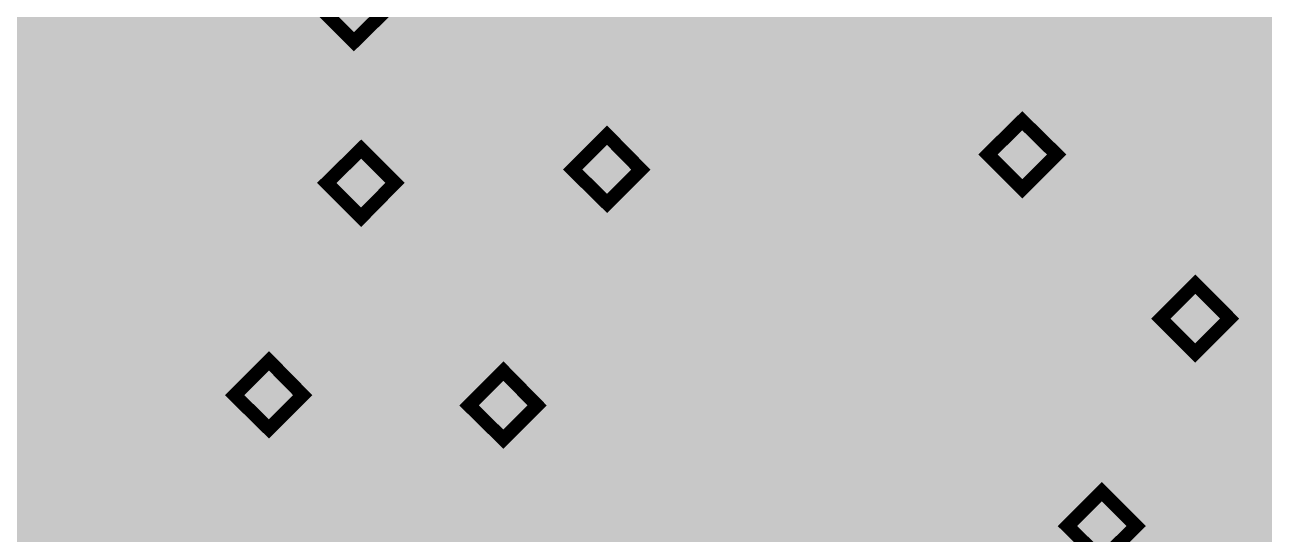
# Model space of a CAD drawing. Header units: millimetres. Extents: x 92 to 588, y 96 to 434.
# Drawn here: x 335.61 to 371.89, y 261.29 to 276.18 of the extents above; entities that cross this region are included whole.
import ezdxf

# ---------------------------------------------------------------- set-up
doc = ezdxf.new("R2010")
doc.units = ezdxf.units.MM
doc.layers.add('H', color=7, linetype='Continuous')
doc.layers.add('P', color=7, linetype='Continuous')

msp = doc.modelspace()

# ---------------------------------------------------------------- hatches: boundary and pattern name
at = {"layer": 'H', "linetype": 'Continuous'}
for points in [[(291.162, 223.903), (291.162, 433.788), (588.166, 433.788), (588.166, 223.903), (291.162, 223.903)], [(91.585, 96.255), (91.585, 292.1), (374.884, 292.1), (374.884, 96.255), (91.585, 96.255)], [(345.243, 275.69), (344.255, 276.678), (345.243, 277.684), (346.248, 276.678), (345.243, 275.69)], [(335.083, 274.173), (334.995, 274.173), (334.801, 274.191), (334.695, 274.226), (334.518, 274.262), (334.377, 274.332), (334.377, 274.703), (334.518, 274.614), (334.695, 274.544), (334.783, 274.509), (334.977, 274.473), (335.065, 274.473), (335.171, 274.473), (335.277, 274.509), (335.33, 274.526), (335.418, 274.579), (335.453, 274.614), (335.524, 274.703), (335.559, 274.791), (335.577, 274.826), (335.594, 274.95), (335.594, 275.091), (335.577, 275.197), (335.559, 275.249), (335.541, 275.285), (335.471, 275.355), (335.453, 275.391), (335.365, 275.443), (335.277, 275.461), (335.171, 275.479), (335.048, 275.479), (334.906, 275.479), (334.906, 275.761), (335.03, 275.761), (335.136, 275.779), (335.33, 275.832), (335.4, 275.884), (335.436, 275.902), (335.489, 275.973), (335.541, 276.096), (335.559, 276.202), (335.541, 276.255), (335.524, 276.325), (335.506, 276.378), (335.489, 276.396), (335.436, 276.467), (335.418, 276.484), (335.347, 276.519), (335.277, 276.537), (335.189, 276.555), (335.1, 276.555), (335.012, 276.555), (334.906, 276.537), (334.818, 276.519), (334.73, 276.484), (334.642, 276.449), (334.589, 276.414), (334.518, 276.378), (334.465, 276.343), (334.448, 276.696), (334.571, 276.766), (334.765, 276.819), (334.854, 276.837), (335.03, 276.855), (335.118, 276.855), (335.295, 276.855), (335.436, 276.819), (335.506, 276.802), (335.612, 276.749), (335.665, 276.713), (335.718, 276.678), (335.806, 276.572), (335.841, 276.519), (335.877, 276.449), (335.894, 276.325), (335.894, 276.237), (335.894, 276.131), (335.824, 275.955), (335.753, 275.867), (335.683, 275.796), (335.524, 275.69), (335.418, 275.655), (335.506, 275.62), (335.594, 275.585), (335.683, 275.532), (335.771, 275.461), (335.806, 275.426), (335.877, 275.338), (335.894, 275.285), (335.93, 275.214), (335.947, 275.073), (335.947, 274.985), (335.947, 274.897), (335.912, 274.738), (335.894, 274.667), (335.859, 274.597), (335.771, 274.473), (335.718, 274.403), (335.665, 274.35), (335.524, 274.262), (335.453, 274.226), (335.365, 274.209), (335.189, 274.173), (335.083, 274.173)], [(365.122, 273.274), (366.304, 275.549), (364.981, 275.549), (364.981, 275.867), (366.621, 275.867), (366.621, 275.479), (365.492, 273.274), (365.122, 273.274)], [(367.715, 273.221), (367.627, 273.221), (367.45, 273.256), (367.362, 273.274), (367.291, 273.309), (367.15, 273.397), (367.097, 273.433), (367.045, 273.486), (366.956, 273.609), (366.939, 273.68), (366.903, 273.768), (366.886, 273.909), (366.886, 273.997), (366.886, 274.103), (366.939, 274.279), (366.992, 274.385), (367.045, 274.456), (367.221, 274.597), (367.309, 274.65), (367.45, 274.526), (367.344, 274.403), (367.309, 274.332), (367.274, 274.262), (367.221, 274.103), (367.221, 274.015), (367.239, 273.909), (367.309, 273.715), (367.362, 273.627), (367.45, 273.556), (367.627, 273.486), (367.715, 273.486), (367.821, 273.486), (367.997, 273.556), (368.068, 273.609), (368.138, 273.68), (368.191, 273.856), (368.209, 273.962), (368.209, 274.05), (368.173, 274.173), (368.138, 274.226), (368.103, 274.262), (367.979, 274.368), (367.909, 274.403), (367.838, 274.438), (367.75, 274.473), (367.644, 274.526), (367.521, 274.562), (367.45, 274.526), (367.309, 274.65), (367.221, 274.72), (367.08, 274.844), (367.027, 274.914), (366.992, 274.985), (366.939, 275.144), (366.939, 275.232), (366.939, 275.32), (366.974, 275.443), (367.027, 275.567), (367.115, 275.673), (367.168, 275.726), (367.221, 275.779), (367.344, 275.849), (367.485, 275.902), (367.644, 275.92), (367.803, 275.92), (367.962, 275.902), (368.103, 275.849), (368.226, 275.779), (368.279, 275.743), (368.332, 275.69), (368.42, 275.585), (368.473, 275.461), (368.491, 275.338), (368.491, 275.267), (368.491, 275.179), (368.438, 275.003), (368.403, 274.914), (368.332, 274.844), (368.191, 274.703), (368.103, 274.65), (367.962, 274.791), (368.068, 274.914), (368.103, 274.985), (368.12, 275.038), (368.156, 275.179), (368.156, 275.267), (368.156, 275.338), (368.085, 275.496), (368.032, 275.549), (368.015, 275.585), (367.944, 275.62), (367.821, 275.655), (367.715, 275.673), (367.627, 275.655), (367.468, 275.602), (367.415, 275.567), (367.38, 275.532), (367.327, 275.479), (367.291, 275.373), (367.291, 275.285), (367.291, 275.214), (367.327, 275.108), (367.344, 275.055), (367.38, 275.02), (367.468, 274.932), (367.538, 274.897), (367.591, 274.861), (367.697, 274.826), (367.803, 274.773), (367.891, 274.738), (367.962, 274.791), (368.103, 274.65), (368.209, 274.597), (368.385, 274.456), (368.438, 274.385), (368.491, 274.315), (368.561, 274.121), (368.561, 273.997), (368.561, 273.909), (368.526, 273.768), (368.473, 273.627), (368.385, 273.503), (368.315, 273.45), (368.262, 273.397), (368.12, 273.309), (367.979, 273.256), (367.803, 273.221), (367.715, 273.221)], [(370.184, 273.274), (370.184, 273.538), (370.66, 273.538), (370.66, 275.267), (370.184, 275.267), (370.184, 275.514), (370.308, 275.514), (370.502, 275.549), (370.572, 275.585), (370.608, 275.602), (370.66, 275.655), (370.713, 275.779), (370.713, 275.867), (370.996, 275.867), (370.996, 273.538), (371.454, 273.538), (371.454, 273.274), (370.184, 273.274)], [(352.969, 272.851), (354.15, 275.126), (352.81, 275.126), (352.81, 275.426), (354.45, 275.426), (354.45, 275.038), (353.339, 272.851), (352.969, 272.851)], [(354.909, 272.851), (356.091, 275.126), (354.768, 275.126), (354.768, 275.426), (356.408, 275.426), (356.408, 275.038), (355.279, 272.851), (354.909, 272.851)], [(358.507, 272.78), (358.331, 272.815), (358.26, 272.851), (358.172, 272.868), (358.049, 272.956), (357.996, 273.009), (357.943, 273.062), (357.855, 273.186), (357.819, 273.256), (357.802, 273.327), (357.766, 273.486), (357.766, 273.556), (357.766, 273.662), (357.819, 273.856), (357.872, 273.944), (357.943, 274.032), (358.102, 274.173), (358.207, 274.226), (358.349, 274.085), (358.225, 273.962), (358.19, 273.909), (358.155, 273.838), (358.119, 273.68), (358.119, 273.591), (358.119, 273.468), (358.19, 273.274), (358.26, 273.203), (358.331, 273.133), (358.507, 273.045), (358.613, 273.045), (358.719, 273.045), (358.895, 273.115), (358.966, 273.168), (359.019, 273.239), (359.089, 273.415), (359.089, 273.538), (359.089, 273.609), (359.054, 273.733), (359.036, 273.785), (359.001, 273.838), (358.878, 273.927), (358.79, 273.979), (358.719, 274.015), (358.631, 274.05), (358.525, 274.085), (358.419, 274.138), (358.349, 274.085), (358.207, 274.226), (358.119, 274.297), (357.978, 274.42), (357.925, 274.473), (357.872, 274.544), (357.837, 274.703), (357.837, 274.808), (357.837, 274.879), (357.855, 275.02), (357.908, 275.126), (357.996, 275.249), (358.049, 275.285), (358.102, 275.338), (358.225, 275.408), (358.366, 275.461), (358.525, 275.479), (358.701, 275.479), (358.86, 275.461), (359.001, 275.408), (359.125, 275.355), (359.178, 275.302), (359.23, 275.249), (359.301, 275.144), (359.354, 275.038), (359.389, 274.897), (359.389, 274.826), (359.389, 274.738), (359.336, 274.579), (359.283, 274.491), (359.23, 274.403), (359.089, 274.279), (358.984, 274.226), (358.86, 274.368), (358.966, 274.491), (358.984, 274.544), (359.019, 274.614), (359.036, 274.756), (359.036, 274.826), (359.036, 274.914), (358.984, 275.055), (358.931, 275.108), (358.895, 275.144), (358.825, 275.179), (358.701, 275.232), (358.613, 275.232), (358.507, 275.232), (358.366, 275.179), (358.296, 275.126), (358.26, 275.108), (358.225, 275.038), (358.172, 274.932), (358.172, 274.844), (358.172, 274.791), (358.207, 274.667), (358.243, 274.632), (358.278, 274.579), (358.366, 274.509), (358.419, 274.473), (358.578, 274.385), (358.701, 274.332), (358.79, 274.315), (358.86, 274.368), (358.984, 274.226), (359.107, 274.156), (359.266, 274.032), (359.336, 273.962), (359.389, 273.874), (359.442, 273.68), (359.442, 273.556), (359.442, 273.486), (359.425, 273.327), (359.354, 273.186), (359.266, 273.062), (359.213, 273.009), (359.142, 272.956), (359.019, 272.868), (358.86, 272.815), (358.701, 272.78), (358.507, 272.78)], [(359.971, 272.851), (359.971, 273.115), (360.448, 273.115), (360.448, 274.844), (359.971, 274.844), (359.971, 275.073), (360.095, 275.073), (360.306, 275.108), (360.359, 275.144), (360.395, 275.179), (360.448, 275.232), (360.5, 275.338), (360.5, 275.443), (360.783, 275.443), (360.783, 273.115), (361.241, 273.115), (361.241, 272.851), (359.971, 272.851)], [(336.882, 271.369), (338.081, 273.644), (336.741, 273.644), (336.741, 273.944), (338.381, 273.944), (338.381, 273.556), (337.252, 271.369), (336.882, 271.369)], [(338.84, 271.369), (340.022, 273.644), (338.681, 273.644), (338.681, 273.944), (340.322, 273.944), (340.322, 273.556), (339.21, 271.369), (338.84, 271.369)], [(342.773, 271.369), (342.773, 272.251), (342.773, 272.533), (342.773, 273.538), (341.891, 272.533), (342.773, 272.533), (342.773, 272.251), (341.627, 272.251), (341.627, 272.621), (342.791, 273.944), (343.109, 273.944), (343.109, 272.533), (343.408, 272.533), (343.408, 272.251), (343.109, 272.251), (343.109, 271.369), (342.773, 271.369)], [(344.467, 271.298), (344.379, 271.316), (344.202, 271.334), (344.043, 271.387), (343.92, 271.475), (343.849, 271.528), (343.796, 271.581), (343.726, 271.704), (343.691, 271.775), (343.655, 271.845), (343.638, 272.004), (343.638, 272.074), (343.638, 272.18), (343.691, 272.374), (343.744, 272.463), (343.796, 272.551), (343.973, 272.692), (344.061, 272.745), (344.202, 272.604), (344.096, 272.498), (344.061, 272.427), (344.026, 272.357), (343.99, 272.198), (343.973, 272.11), (343.99, 271.986), (344.061, 271.792), (344.114, 271.722), (344.202, 271.651), (344.379, 271.563), (344.484, 271.563), (344.59, 271.563), (344.767, 271.633), (344.82, 271.704), (344.89, 271.757), (344.961, 271.951), (344.961, 272.057), (344.961, 272.127), (344.925, 272.251), (344.89, 272.304), (344.855, 272.357), (344.749, 272.445), (344.661, 272.498), (344.59, 272.533), (344.502, 272.568), (344.396, 272.604), (344.273, 272.657), (344.202, 272.604), (344.061, 272.745), (343.973, 272.815), (343.832, 272.939), (343.779, 272.992), (343.744, 273.062), (343.691, 273.239), (343.691, 273.327), (343.691, 273.397), (343.726, 273.538), (343.779, 273.662), (343.867, 273.768), (343.92, 273.821), (343.973, 273.856), (344.096, 273.927), (344.237, 273.979), (344.396, 274.015), (344.555, 274.015), (344.714, 273.979), (344.855, 273.944), (344.978, 273.874), (345.031, 273.821), (345.084, 273.768), (345.172, 273.68), (345.225, 273.556), (345.243, 273.415), (345.243, 273.344), (345.243, 273.256), (345.19, 273.098), (345.155, 273.009), (345.102, 272.921), (344.943, 272.798), (344.855, 272.745), (344.731, 272.886), (344.82, 273.009), (344.855, 273.062), (344.89, 273.133), (344.908, 273.274), (344.908, 273.344), (344.908, 273.433), (344.855, 273.574), (344.802, 273.644), (344.767, 273.662), (344.696, 273.715), (344.573, 273.75), (344.467, 273.75), (344.379, 273.75), (344.22, 273.697), (344.167, 273.644), (344.132, 273.627), (344.096, 273.556), (344.043, 273.45), (344.043, 273.362), (344.043, 273.309), (344.079, 273.203), (344.096, 273.15), (344.132, 273.115), (344.237, 273.027), (344.29, 272.992), (344.343, 272.956), (344.449, 272.903), (344.555, 272.868), (344.661, 272.833), (344.731, 272.886), (344.855, 272.745), (344.961, 272.674), (345.137, 272.551), (345.208, 272.48), (345.26, 272.392), (345.313, 272.198), (345.313, 272.092), (345.313, 272.004), (345.278, 271.845), (345.225, 271.722), (345.137, 271.581), (345.066, 271.528), (345.014, 271.475), (344.872, 271.387), (344.731, 271.334), (344.555, 271.316), (344.467, 271.298)], [(369.02, 273.274), (369.02, 273.768), (369.443, 273.768), (369.443, 273.274), (369.02, 273.274)], [(356.867, 272.851), (356.867, 273.344), (357.29, 273.344), (357.29, 272.851), (356.867, 272.851)], [(364.804, 271.387), (363.799, 272.392), (364.804, 273.38), (365.81, 272.392), (364.804, 271.387)], [(352.651, 270.963), (351.646, 271.951), (352.651, 272.956), (353.639, 271.951), (352.651, 270.963)], [(345.455, 270.558), (344.449, 271.563), (345.455, 272.551), (346.442, 271.563), (345.455, 270.558)], [(340.78, 271.369), (340.78, 271.863), (341.204, 271.863), (341.204, 271.369), (340.78, 271.369)], [(361.312, 267.4), (362.494, 269.676), (361.153, 269.676), (361.153, 269.993), (362.794, 269.993), (362.794, 269.605), (361.682, 267.4), (361.312, 267.4)], [(363.799, 267.347), (363.623, 267.383), (363.552, 267.4), (363.464, 267.435), (363.34, 267.506), (363.27, 267.559), (363.217, 267.612), (363.146, 267.735), (363.111, 267.806), (363.093, 267.876), (363.058, 268.035), (363.058, 268.123), (363.058, 268.212), (363.111, 268.406), (363.164, 268.494), (363.235, 268.582), (363.393, 268.723), (363.499, 268.776), (363.64, 268.653), (363.517, 268.529), (363.481, 268.458), (363.446, 268.388), (363.411, 268.229), (363.411, 268.141), (363.411, 268.035), (363.481, 267.841), (363.552, 267.753), (363.623, 267.682), (363.799, 267.612), (363.905, 267.594), (364.011, 267.612), (364.187, 267.665), (364.258, 267.735), (364.31, 267.806), (364.381, 267.982), (364.381, 268.088), (364.381, 268.159), (364.346, 268.3), (364.328, 268.335), (364.293, 268.388), (364.169, 268.476), (364.081, 268.529), (364.011, 268.564), (363.922, 268.6), (363.817, 268.653), (363.693, 268.688), (363.64, 268.653), (363.499, 268.776), (363.393, 268.847), (363.252, 268.97), (363.217, 269.041), (363.164, 269.111), (363.129, 269.27), (363.111, 269.358), (363.129, 269.429), (363.146, 269.57), (363.199, 269.693), (363.287, 269.799), (363.34, 269.852), (363.393, 269.905), (363.517, 269.975), (363.658, 270.011), (363.817, 270.046), (363.905, 270.046), (363.975, 270.046), (364.134, 270.028), (364.275, 269.975), (364.399, 269.905), (364.469, 269.852), (364.505, 269.817), (364.593, 269.711), (364.646, 269.587), (364.681, 269.464), (364.681, 269.393), (364.663, 269.305), (364.628, 269.129), (364.575, 269.041), (364.522, 268.97), (364.381, 268.829), (364.275, 268.776), (364.152, 268.917), (364.258, 269.041), (364.275, 269.111), (364.31, 269.164), (364.328, 269.305), (364.328, 269.376), (364.328, 269.464), (364.275, 269.605), (364.222, 269.676), (364.187, 269.693), (364.116, 269.746), (363.993, 269.781), (363.887, 269.781), (363.799, 269.781), (363.64, 269.728), (363.587, 269.693), (363.552, 269.658), (363.517, 269.605), (363.464, 269.482), (363.464, 269.411), (363.464, 269.34), (363.499, 269.235), (363.534, 269.182), (363.552, 269.146), (363.658, 269.058), (363.711, 269.023), (363.781, 268.988), (363.87, 268.952), (363.975, 268.899), (364.081, 268.864), (364.152, 268.917), (364.275, 268.776), (364.381, 268.705), (364.557, 268.582), (364.628, 268.511), (364.681, 268.423), (364.734, 268.229), (364.734, 268.123), (364.734, 268.035), (364.699, 267.894), (364.646, 267.753), (364.557, 267.629), (364.505, 267.559), (364.434, 267.506), (364.31, 267.435), (364.152, 267.365), (363.993, 267.347), (363.799, 267.347)], [(366.163, 267.4), (366.163, 267.771), (366.339, 267.929), (366.48, 268.07), (366.639, 268.229), (366.78, 268.388), (366.921, 268.547), (367.133, 268.811), (367.186, 268.899), (367.239, 269.005), (367.291, 269.199), (367.291, 269.305), (367.291, 269.411), (367.256, 269.499), (367.239, 269.534), (367.203, 269.605), (367.168, 269.64), (367.097, 269.676), (367.027, 269.711), (366.939, 269.728), (366.85, 269.746), (366.762, 269.728), (366.674, 269.711), (366.568, 269.693), (366.48, 269.658), (366.41, 269.623), (366.339, 269.587), (366.286, 269.552), (366.233, 269.517), (366.215, 269.887), (366.339, 269.94), (366.515, 269.993), (366.604, 270.011), (366.798, 270.046), (366.974, 270.046), (367.133, 270.011), (367.274, 269.958), (367.397, 269.887), (367.45, 269.852), (367.485, 269.799), (367.574, 269.693), (367.627, 269.552), (367.644, 269.411), (367.644, 269.323), (367.644, 269.182), (367.609, 269.041), (367.574, 268.917), (367.521, 268.811), (367.45, 268.705), (367.362, 268.582), (367.274, 268.476), (367.168, 268.37), (367.009, 268.194), (366.815, 268), (366.621, 267.823), (366.48, 267.7), (367.75, 267.7), (367.75, 267.4), (366.163, 267.4)], [(369.126, 267.4), (369.126, 268.282), (369.126, 268.564), (369.126, 269.57), (368.262, 268.564), (369.126, 268.564), (369.126, 268.282), (367.997, 268.282), (367.997, 268.653), (369.144, 269.993), (369.461, 269.993), (369.461, 268.564), (369.779, 268.564), (369.779, 268.282), (369.461, 268.282), (369.461, 267.4), (369.126, 267.4)], [(336.406, 266.254), (337.588, 268.529), (336.265, 268.529), (336.265, 268.829), (337.905, 268.829), (337.905, 268.441), (336.776, 266.254), (336.406, 266.254)], [(338.364, 266.254), (339.545, 268.529), (338.205, 268.529), (338.205, 268.829), (339.845, 268.829), (339.845, 268.441), (338.734, 266.254), (338.364, 266.254)], [(341.98, 266.201), (341.786, 266.201), (341.609, 266.236), (341.433, 266.289), (341.292, 266.342), (341.292, 266.712), (341.362, 266.677), (341.433, 266.642), (341.503, 266.606), (341.592, 266.571), (341.697, 266.536), (341.786, 266.518), (341.874, 266.501), (341.98, 266.501), (342.085, 266.501), (342.174, 266.536), (342.227, 266.553), (342.315, 266.606), (342.35, 266.659), (342.403, 266.73), (342.456, 266.836), (342.474, 266.942), (342.491, 267.065), (342.474, 267.136), (342.456, 267.259), (342.438, 267.294), (342.421, 267.347), (342.368, 267.418), (342.332, 267.453), (342.297, 267.471), (342.209, 267.524), (342.156, 267.541), (342.033, 267.559), (341.909, 267.559), (341.768, 267.559), (341.627, 267.541), (341.503, 267.524), (341.398, 267.506), (341.398, 268.829), (342.826, 268.829), (342.826, 268.529), (341.733, 268.529), (341.733, 267.841), (341.803, 267.841), (341.927, 267.859), (341.98, 267.859), (342.156, 267.859), (342.297, 267.823), (342.368, 267.806), (342.509, 267.735), (342.562, 267.7), (342.632, 267.647), (342.738, 267.524), (342.773, 267.453), (342.791, 267.383), (342.826, 267.188), (342.826, 266.977), (342.809, 266.8), (342.773, 266.73), (342.738, 266.642), (342.668, 266.501), (342.615, 266.448), (342.544, 266.395), (342.421, 266.307), (342.332, 266.271), (342.262, 266.236), (342.068, 266.201), (341.98, 266.201)], [(344.237, 266.254), (344.237, 267.136), (344.237, 267.418), (344.237, 268.423), (343.373, 267.418), (344.237, 267.418), (344.237, 267.136), (343.091, 267.136), (343.091, 267.506), (344.255, 268.829), (344.573, 268.829), (344.573, 267.418), (344.872, 267.418), (344.872, 267.136), (344.573, 267.136), (344.573, 266.254), (344.237, 266.254)], [(349.935, 265.954), (351.117, 268.229), (349.794, 268.229), (349.794, 268.529), (351.434, 268.529), (351.434, 268.141), (350.305, 265.954), (349.935, 265.954)], [(351.893, 265.954), (353.075, 268.229), (351.734, 268.229), (351.734, 268.529), (353.374, 268.529), (353.374, 268.141), (352.245, 265.954), (351.893, 265.954)], [(355.579, 265.883), (355.473, 265.901), (355.315, 265.918), (355.226, 265.954), (355.156, 265.971), (355.015, 266.06), (354.962, 266.113), (354.909, 266.165), (354.821, 266.289), (354.785, 266.359), (354.768, 266.43), (354.733, 266.589), (354.733, 266.659), (354.733, 266.765), (354.803, 266.959), (354.838, 267.047), (354.909, 267.136), (355.068, 267.277), (355.174, 267.33), (355.315, 267.188), (355.209, 267.083), (355.156, 267.012), (355.121, 266.942), (355.085, 266.783), (355.085, 266.695), (355.085, 266.571), (355.156, 266.377), (355.226, 266.307), (355.297, 266.236), (355.473, 266.148), (355.579, 266.148), (355.685, 266.148), (355.861, 266.218), (355.932, 266.271), (355.985, 266.342), (356.055, 266.536), (356.055, 266.642), (356.055, 266.712), (356.02, 266.836), (356.003, 266.889), (355.967, 266.942), (355.844, 267.03), (355.756, 267.083), (355.685, 267.118), (355.597, 267.153), (355.491, 267.188), (355.385, 267.241), (355.315, 267.188), (355.174, 267.33), (355.085, 267.4), (354.944, 267.524), (354.891, 267.577), (354.838, 267.647), (354.803, 267.823), (354.803, 267.912), (354.803, 267.982), (354.821, 268.123), (354.874, 268.247), (354.962, 268.353), (355.015, 268.406), (355.068, 268.441), (355.191, 268.511), (355.332, 268.564), (355.491, 268.582), (355.579, 268.6), (355.667, 268.582), (355.826, 268.564), (355.967, 268.529), (356.091, 268.458), (356.144, 268.406), (356.197, 268.353), (356.267, 268.247), (356.32, 268.141), (356.355, 268), (356.355, 267.929), (356.355, 267.841), (356.302, 267.682), (356.25, 267.594), (356.197, 267.506), (356.055, 267.383), (355.967, 267.33), (355.826, 267.471), (355.932, 267.594), (355.967, 267.647), (355.985, 267.718), (356.02, 267.859), (356.02, 267.929), (356.003, 268.018), (355.95, 268.159), (355.897, 268.229), (355.861, 268.247), (355.791, 268.3), (355.667, 268.335), (355.579, 268.335), (355.491, 268.335), (355.332, 268.282), (355.262, 268.229), (355.244, 268.212), (355.191, 268.141), (355.156, 268.035), (355.138, 267.947), (355.138, 267.894), (355.174, 267.788), (355.209, 267.735), (355.244, 267.7), (355.332, 267.612), (355.456, 267.541), (355.562, 267.488), (355.667, 267.453), (355.756, 267.418), (355.826, 267.471), (355.967, 267.33), (356.073, 267.259), (356.232, 267.136), (356.302, 267.065), (356.355, 266.977), (356.408, 266.783), (356.426, 266.677), (356.408, 266.589), (356.391, 266.43), (356.32, 266.289), (356.232, 266.165), (356.179, 266.113), (356.108, 266.06), (355.985, 265.971), (355.826, 265.918), (355.667, 265.901), (355.579, 265.883)], [(357.52, 265.883), (357.431, 265.901), (357.255, 265.918), (357.167, 265.954), (357.096, 265.971), (356.955, 266.06), (356.902, 266.113), (356.849, 266.165), (356.761, 266.289), (356.743, 266.359), (356.708, 266.43), (356.69, 266.589), (356.673, 266.659), (356.69, 266.765), (356.743, 266.959), (356.796, 267.047), (356.849, 267.136), (357.008, 267.277), (357.114, 267.33), (357.255, 267.188), (357.149, 267.083), (357.114, 267.012), (357.079, 266.942), (357.026, 266.783), (357.026, 266.695), (357.043, 266.571), (357.114, 266.377), (357.167, 266.307), (357.237, 266.236), (357.431, 266.148), (357.52, 266.148), (357.625, 266.148), (357.802, 266.218), (357.872, 266.271), (357.943, 266.342), (357.996, 266.536), (358.013, 266.642), (358.013, 266.712), (357.978, 266.836), (357.943, 266.889), (357.908, 266.942), (357.784, 267.03), (357.714, 267.083), (357.643, 267.118), (357.555, 267.153), (357.449, 267.188), (357.325, 267.241), (357.255, 267.188), (357.114, 267.33), (357.026, 267.4), (356.885, 267.524), (356.832, 267.577), (356.796, 267.647), (356.743, 267.823), (356.743, 267.912), (356.743, 267.982), (356.779, 268.123), (356.832, 268.247), (356.92, 268.353), (356.973, 268.406), (357.026, 268.441), (357.149, 268.511), (357.29, 268.564), (357.431, 268.582), (357.52, 268.6), (357.608, 268.582), (357.766, 268.564), (357.908, 268.529), (358.031, 268.458), (358.084, 268.406), (358.137, 268.353), (358.225, 268.247), (358.278, 268.141), (358.296, 268), (358.296, 267.929), (358.296, 267.841), (358.243, 267.682), (358.207, 267.594), (358.137, 267.506), (357.996, 267.383), (357.908, 267.33), (357.766, 267.471), (357.872, 267.594), (357.908, 267.647), (357.925, 267.718), (357.96, 267.859), (357.96, 267.929), (357.96, 268.018), (357.89, 268.159), (357.837, 268.229), (357.819, 268.247), (357.749, 268.3), (357.625, 268.335), (357.52, 268.335), (357.431, 268.335), (357.273, 268.282), (357.22, 268.229), (357.184, 268.212), (357.131, 268.141), (357.096, 268.035), (357.096, 267.947), (357.096, 267.894), (357.131, 267.788), (357.149, 267.735), (357.184, 267.7), (357.273, 267.612), (357.343, 267.577), (357.396, 267.541), (357.502, 267.488), (357.608, 267.453), (357.696, 267.418), (357.766, 267.471), (357.908, 267.33), (358.013, 267.259), (358.19, 267.136), (358.243, 267.065), (358.296, 266.977), (358.366, 266.783), (358.366, 266.677), (358.366, 266.589), (358.331, 266.43), (358.278, 266.289), (358.19, 266.165), (358.119, 266.113), (358.066, 266.06), (357.925, 265.971), (357.784, 265.918), (357.608, 265.901), (357.52, 265.883)], [(369.867, 266.589), (368.861, 267.594), (369.867, 268.6), (370.872, 267.594), (369.867, 266.589)], [(371.666, 266.06), (372.848, 268.353), (371.507, 268.353), (371.507, 268.653), (373.148, 268.653), (373.148, 268.264), (372.036, 266.06), (371.666, 266.06)], [(365.21, 267.4), (365.21, 267.894), (365.616, 267.894), (365.616, 267.4), (365.21, 267.4)], [(340.304, 266.254), (340.304, 266.748), (340.727, 266.748), (340.727, 266.254), (340.304, 266.254)], [(342.756, 264.366), (341.75, 265.354), (342.756, 266.359), (343.744, 265.354), (342.756, 264.366)], [(353.833, 265.954), (353.833, 266.448), (354.256, 266.448), (354.256, 265.954), (353.833, 265.954)], [(349.617, 264.066), (348.612, 265.054), (349.617, 266.06), (350.605, 265.054), (349.617, 264.066)], [(360.8, 262.426), (361.982, 264.701), (360.642, 264.701), (360.642, 265.001), (362.282, 265.001), (362.282, 264.613), (361.171, 262.426), (360.8, 262.426)], [(363.393, 262.355), (363.287, 262.355), (363.111, 262.391), (363.04, 262.408), (362.952, 262.444), (362.829, 262.532), (362.776, 262.585), (362.723, 262.638), (362.635, 262.761), (362.6, 262.832), (362.582, 262.902), (362.547, 263.061), (362.547, 263.132), (362.547, 263.237), (362.6, 263.431), (362.652, 263.52), (362.723, 263.608), (362.882, 263.749), (362.988, 263.802), (363.129, 263.661), (363.005, 263.537), (362.97, 263.484), (362.935, 263.396), (362.899, 263.237), (362.899, 263.149), (362.899, 263.043), (362.97, 262.849), (363.04, 262.779), (363.111, 262.708), (363.287, 262.62), (363.393, 262.62), (363.499, 262.62), (363.675, 262.691), (363.746, 262.743), (363.799, 262.814), (363.87, 262.99), (363.87, 263.114), (363.87, 263.184), (363.834, 263.308), (363.817, 263.361), (363.781, 263.414), (363.658, 263.502), (363.57, 263.555), (363.499, 263.59), (363.411, 263.625), (363.305, 263.661), (363.199, 263.714), (363.129, 263.661), (362.988, 263.802), (362.899, 263.872), (362.758, 263.978), (362.705, 264.049), (362.652, 264.119), (362.617, 264.278), (362.6, 264.384), (362.617, 264.454), (362.635, 264.578), (362.688, 264.701), (362.776, 264.825), (362.829, 264.86), (362.882, 264.913), (363.005, 264.984), (363.146, 265.037), (363.305, 265.054), (363.393, 265.054), (363.481, 265.054), (363.64, 265.037), (363.781, 264.984), (363.905, 264.913), (363.958, 264.878), (364.011, 264.825), (364.081, 264.719), (364.134, 264.613), (364.169, 264.472), (364.169, 264.402), (364.152, 264.313), (364.116, 264.137), (364.064, 264.066), (364.011, 263.978), (363.87, 263.837), (363.764, 263.802), (363.64, 263.943), (363.746, 264.066), (363.764, 264.119), (363.799, 264.19), (363.817, 264.331), (363.817, 264.402), (363.817, 264.49), (363.764, 264.631), (363.711, 264.684), (363.675, 264.719), (363.605, 264.754), (363.481, 264.807), (363.393, 264.807), (363.287, 264.807), (363.146, 264.754), (363.076, 264.701), (363.04, 264.684), (363.005, 264.613), (362.952, 264.507), (362.952, 264.419), (362.952, 264.366), (362.988, 264.243), (363.023, 264.208), (363.058, 264.155), (363.146, 264.084), (363.199, 264.049), (363.27, 264.013), (363.358, 263.961), (363.464, 263.908), (363.57, 263.89), (363.64, 263.943), (363.764, 263.802), (363.887, 263.731), (364.046, 263.608), (364.116, 263.52), (364.169, 263.449), (364.222, 263.255), (364.222, 263.132), (364.222, 263.061), (364.205, 262.902), (364.134, 262.761), (364.046, 262.638), (363.993, 262.585), (363.922, 262.532), (363.799, 262.444), (363.64, 262.391), (363.481, 262.355), (363.393, 262.355)], [(365.863, 262.426), (365.863, 262.691), (366.321, 262.691), (366.321, 264.419), (365.863, 264.419), (365.863, 264.648), (365.986, 264.648), (366.18, 264.684), (366.251, 264.719), (366.321, 264.807), (366.374, 264.913), (366.392, 265.019), (366.656, 265.019), (366.656, 262.691), (367.115, 262.691), (367.115, 262.426), (365.863, 262.426)], [(367.803, 262.426), (367.803, 262.691), (368.262, 262.691), (368.262, 264.419), (367.803, 264.419), (367.803, 264.648), (367.926, 264.648), (368.12, 264.684), (368.191, 264.719), (368.279, 264.807), (368.315, 264.913), (368.332, 265.019), (368.597, 265.019), (368.597, 262.691), (369.055, 262.691), (369.055, 262.426), (367.803, 262.426)], [(364.699, 262.426), (364.699, 262.92), (365.104, 262.92), (365.104, 262.426), (364.699, 262.426)], [(367.133, 260.539), (366.127, 261.526), (367.133, 262.532), (368.138, 261.526), (367.133, 260.539)]]:
    msp.add_hatch(color=7, dxfattribs=at).paths.add_polyline_path(points)

# ---------------------------------------------------------------- linework, layer by layer
at = {"layer": 'P', "color": 7, "const_width": 0.4}
for points in [[(344.255, 276.678), (345.243, 275.69), (346.248, 276.678), (345.243, 277.684), (344.255, 276.678), (344.255, 276.678)], [(363.799, 272.392), (364.804, 271.387), (365.81, 272.392), (364.804, 273.38), (363.799, 272.392), (363.799, 272.392)], [(351.646, 271.951), (352.651, 270.963), (353.639, 271.951), (352.651, 272.956), (351.646, 271.951), (351.646, 271.951)], [(344.449, 271.563), (345.455, 270.558), (346.442, 271.563), (345.455, 272.551), (344.449, 271.563), (344.449, 271.563)], [(368.861, 267.594), (369.867, 266.589), (370.872, 267.594), (369.867, 268.6), (368.861, 267.594), (368.861, 267.594)], [(341.75, 265.354), (342.756, 264.366), (343.744, 265.354), (342.756, 266.359), (341.75, 265.354), (341.75, 265.354)], [(348.612, 265.054), (349.617, 264.066), (350.605, 265.054), (349.617, 266.06), (348.612, 265.054), (348.612, 265.054)], [(366.127, 261.526), (367.133, 260.539), (368.138, 261.526), (367.133, 262.532), (366.127, 261.526), (366.127, 261.526)]]:
    msp.add_lwpolyline(points, dxfattribs=at)

doc.saveas('drawing.dxf')
